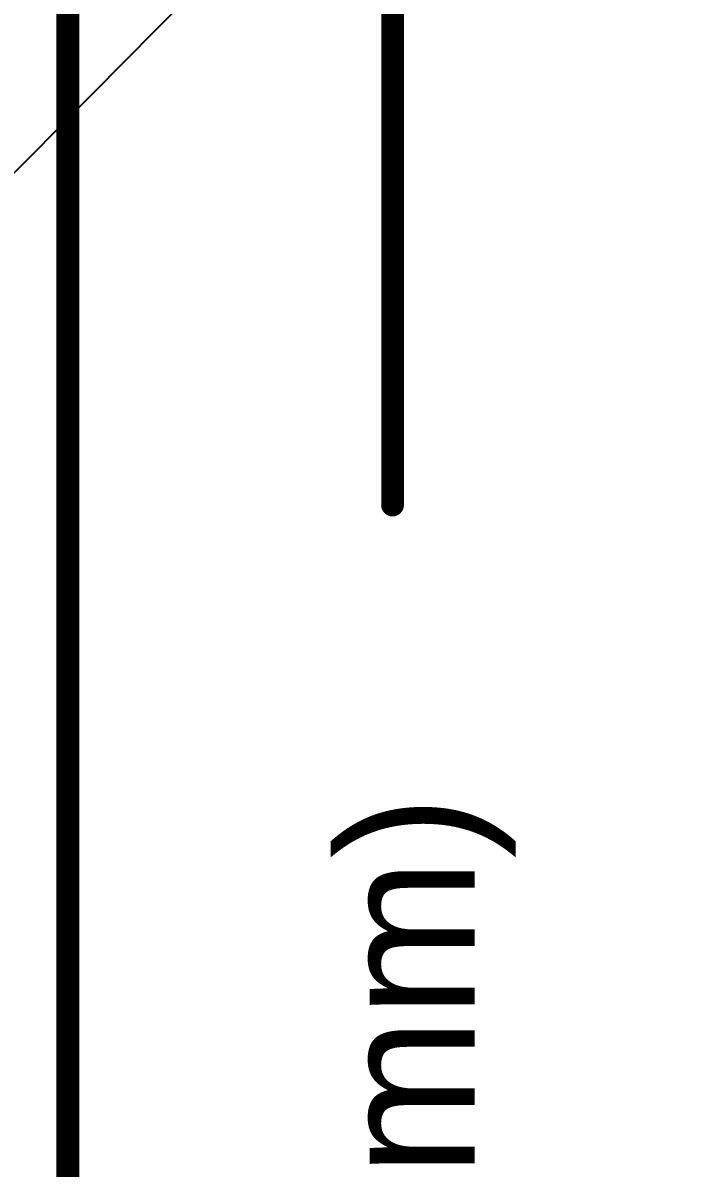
# Model space of a CAD drawing. Header units: inches. Extents: x -11 to 5433, y -4 to 5447.
# Drawn here: x 67 to 74.6, y 14.96 to 27.73 of the extents above; entities that cross this region are included whole.
import ezdxf

# ---------------------------------------------------------------- set-up
doc = ezdxf.new("R2010")
doc.units = ezdxf.units.IN
for name, color, linetype in [('Bottom Solder', 6, 'Continuous'), ('Dimensions', 6, 'Continuous'), ('Mechanical 4', 56, 'Continuous')]:
    doc.layers.add(name, color=color, linetype=linetype)
doc.styles.add('Arial', font='', dxfattribs={"height": 0.2})
doc.styles.get('Arial').set_extended_font_data('Arial')

# ---------------------------------------------------------------- blocks, each defined once
blk = doc.blocks.new('VSON_10_EP_3_3__B_56')
at = {"layer": 'Bottom Solder'}
blk.add_line((0.415, 1.753), (5389.663, 5446.725), dxfattribs=at)

msp = doc.modelspace()

# ---------------------------------------------------------------- linework, layer by layer
at = {"layer": 'Dimensions'}
msp.add_lwpolyline([(71.12, 22.353, 0.254, 0.254, 0), (71.12, 34.495, 0.254, 0.254, 0)], format="xyseb", dxfattribs=at)
msp.add_lwpolyline([(71.056, 22.353, 0.127, 0.127, 1), (71.183, 22.353, 0.127, 0.127, 1)], format="xyseb", close=True, dxfattribs=at)
at = {"layer": 'Mechanical 4'}
for points in [[(67.5, -2.5, 0.254, 0.254, 0), (67.5, 33.5, 0.254, 0.254, 0)], [(67.497, -2.505, 0.0127, 0.0127, 0), (67.497, 33.495, 0.0127, 0.0127, 0)]]:
    msp.add_lwpolyline(points, format="xyseb", dxfattribs=at)

# ---------------------------------------------------------------- block references
msp.add_blockref('VSON_10_EP_3_3__B_56', (43.189, 0.768))

# ---------------------------------------------------------------- texts
at = {"layer": 'Dimensions', "style": 'Arial'}
msp.add_text('38.00 (mm)', height=1.524, rotation=90, dxfattribs=at).set_placement((72.034, 8.235))

doc.saveas('drawing.dxf')
